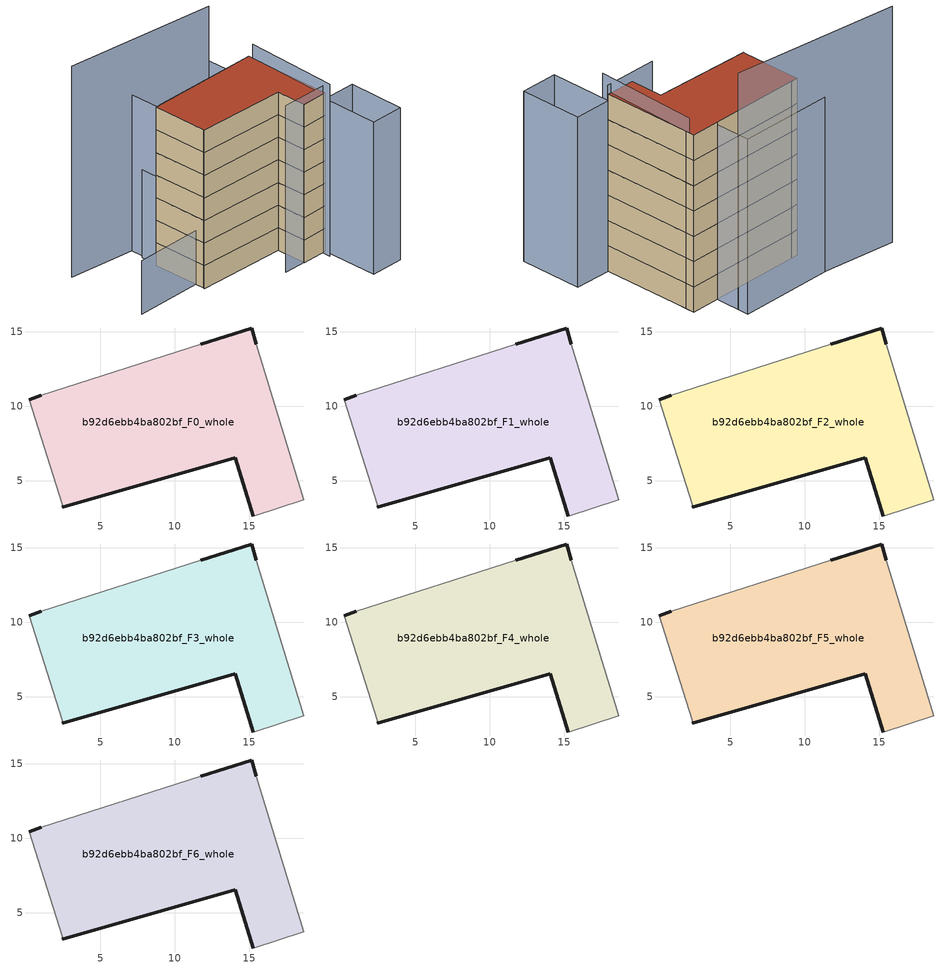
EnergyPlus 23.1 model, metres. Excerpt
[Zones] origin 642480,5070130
b92d6ebb4ba802bf_F0_whole
 floor ground (EU_floor_Construction): 15.44,14.14 18.64,3.74 15.24,2.64 14.04,6.54 2.43,3.24 2.43,3.44 0.23,10.45 1.03,10.75 11.74,14.15 15.14,15.25 z0
 wall outside (EU_wall_Construction): 2.43,3.24 14.04,6.54 15.24,2.64 / 15.44,14.14 15.14,15.25 11.74,14.15 / 1.03,10.75 0.23,10.45 z0:3
 wall adiabatic (EU_wall_Construction): 0.23,10.45 2.43,3.44 2.43,3.24 / 15.24,2.64 18.64,3.74 15.44,14.14 / 11.74,14.15 1.03,10.75 z0:3
b92d6ebb4ba802bf_F1_whole
 floor to b92d6ebb4ba802bf_F0_whole (EU_floor_Construction): 15.44,14.14 18.64,3.74 15.24,2.64 14.04,6.54 2.43,3.24 2.43,3.44 0.23,10.45 1.03,10.75 11.74,14.15 15.14,15.25 z3
 wall outside (EU_wall_Construction): 2.43,3.24 14.04,6.54 15.24,2.64 / 15.44,14.14 15.14,15.25 11.74,14.15 / 1.03,10.75 0.23,10.45 z3:6
 wall adiabatic (EU_wall_Construction): 0.23,10.45 2.43,3.44 2.43,3.24 / 15.24,2.64 18.64,3.74 15.44,14.14 / 11.74,14.15 1.03,10.75 z3:6
b92d6ebb4ba802bf_F2_whole
 floor to b92d6ebb4ba802bf_F1_whole (EU_floor_Construction): 15.44,14.14 18.64,3.74 15.24,2.64 14.04,6.54 2.43,3.24 2.43,3.44 0.23,10.45 1.03,10.75 11.74,14.15 15.14,15.25 z6
 wall outside (EU_wall_Construction): 2.43,3.24 14.04,6.54 15.24,2.64 / 15.44,14.14 15.14,15.25 11.74,14.15 / 1.03,10.75 0.23,10.45 z6:9
 wall adiabatic (EU_wall_Construction): 0.23,10.45 2.43,3.44 2.43,3.24 / 15.24,2.64 18.64,3.74 15.44,14.14 / 11.74,14.15 1.03,10.75 z6:9
b92d6ebb4ba802bf_F3_whole
 floor to b92d6ebb4ba802bf_F2_whole (EU_floor_Construction): 15.44,14.14 18.64,3.74 15.24,2.64 14.04,6.54 2.43,3.24 2.43,3.44 0.23,10.45 1.03,10.75 11.74,14.15 15.14,15.25 z9
 wall outside (EU_wall_Construction): 2.43,3.24 14.04,6.54 15.24,2.64 / 15.44,14.14 15.14,15.25 11.74,14.15 / 1.03,10.75 0.23,10.45 z9:12
 wall adiabatic (EU_wall_Construction): 0.23,10.45 2.43,3.44 2.43,3.24 / 15.24,2.64 18.64,3.74 15.44,14.14 / 11.74,14.15 1.03,10.75 z9:12
b92d6ebb4ba802bf_F4_whole
 floor to b92d6ebb4ba802bf_F3_whole (EU_floor_Construction): 15.44,14.14 18.64,3.74 15.24,2.64 14.04,6.54 2.43,3.24 2.43,3.44 0.23,10.45 1.03,10.75 11.74,14.15 15.14,15.25 z12
 wall outside (EU_wall_Construction): 2.43,3.24 14.04,6.54 15.24,2.64 / 15.44,14.14 15.14,15.25 11.74,14.15 / 1.03,10.75 0.23,10.45 z12:15
 wall adiabatic (EU_wall_Construction): 0.23,10.45 2.43,3.44 2.43,3.24 / 15.24,2.64 18.64,3.74 15.44,14.14 / 11.74,14.15 1.03,10.75 z12:15
b92d6ebb4ba802bf_F5_whole
 floor to b92d6ebb4ba802bf_F4_whole (EU_floor_Construction): 15.44,14.14 18.64,3.74 15.24,2.64 14.04,6.54 2.43,3.24 2.43,3.44 0.23,10.45 1.03,10.75 11.74,14.15 15.14,15.25 z15
 wall outside (EU_wall_Construction): 2.43,3.24 14.04,6.54 15.24,2.64 / 15.44,14.14 15.14,15.25 11.74,14.15 / 1.03,10.75 0.23,10.45 z15:18
 wall adiabatic (EU_wall_Construction): 0.23,10.45 2.43,3.44 2.43,3.24 / 15.24,2.64 18.64,3.74 15.44,14.14 / 11.74,14.15 1.03,10.75 z15:18
b92d6ebb4ba802bf_F6_whole
 floor to b92d6ebb4ba802bf_F5_whole (EU_floor_Construction): 15.44,14.14 18.64,3.74 15.24,2.64 14.04,6.54 2.43,3.24 2.43,3.44 0.23,10.45 1.03,10.75 11.74,14.15 15.14,15.25 z18
 wall outside (EU_wall_Construction): 2.43,3.24 14.04,6.54 15.24,2.64 / 15.44,14.14 15.14,15.25 11.74,14.15 / 1.03,10.75 0.23,10.45 z18:21
 wall adiabatic (EU_wall_Construction): 0.23,10.45 2.43,3.44 2.43,3.24 / 15.24,2.64 18.64,3.74 15.44,14.14 / 11.74,14.15 1.03,10.75 z18:21
 roof outside (EU_roof_Construction): 18.64,3.74 15.44,14.14 15.14,15.25 11.74,14.15 1.03,10.75 0.23,10.45 2.43,3.44 2.43,3.24 14.04,6.54 15.24,2.64 z21
shading: -6.61,1.8 2.1,4.52 z0:7.1; 12.39,1.83 18.69,3.75 z0:22.1; 22.92,5.04 25.14,-2.24 / 25.14,-2.24 20.85,-3.54 / 20.85,-3.54 18.64,3.74 / 18.64,3.74 22.92,5.04 z0:20.2; -0.31,12.75 2.45,3.39 z0:11.7; 18.55,2.48 15.3,14.67 z0:22.8; 11.76,14.15 0.73,10.65 / 0.73,10.65 -0.57,14.75 / -0.57,14.75 10.46,18.25 / 10.46,18.25 11.76,14.15 z0:20.7; 10.85,16.98 -9.48,12.95 z0:28
[Building]
EU S2 Campaign: North Axis=0; Terrain=City; Solar Distribution=FullExterior
[Site:Location]
Lyon-Bron: Latitude=45.75; Longitude=5; Time Zone=1; Elevation=198
[SizingPeriod:WeatherFileDays]
AnnualSizingPeriod: Begin Month=1; Begin Day of Month=1; End Month=12; End Day of Month=31; Day of Week for Start Day=Monday; Use Weather File Daylight Saving Period=No; Use Weather File Rain and Snow Indicators=No
[MATERIAL]
EU_InternalMass_Material: Roughness=MediumRough; Thickness=0.1; Conductivity=1; Density=1800; Specific Heat=900; Thermal Absorptance=0.9; Solar Absorptance=0.7; Visible Absorptance=0.7
[MATERIAL:NOMASS] Roughness=MediumRough; Thermal Absorptance=0.9; Solar Absorptance=0.7; Visible Absorptance=0.7
Name | Thermal Resistance
EU_wall_NoMass | 0.776494
EU_roof_NoMass | 0.486893
EU_floor_NoMass | 0.421597
[CONSTRUCTION]
EU_wall_Construction: EU_wall_NoMass
EU_roof_Construction: EU_roof_NoMass
EU_floor_Construction: EU_floor_NoMass
EU_InternalMass_Construction: EU_InternalMass_Material
[ZONE] Type=1; Multiplier=1; Ceiling Height=autocalculate; Floor Area=autocalculate; Part of Total Floor Area=Yes
Name | Volume
b92d6ebb4ba802bf_F0_whole | 409.152
b92d6ebb4ba802bf_F1_whole; b92d6ebb4ba802bf_F2_whole; b92d6ebb4ba802bf_F3_whole; b92d6ebb4ba802bf_F4_whole; b92d6ebb4ba802bf_F5_whole; b92d6ebb4ba802bf_F6_whole | 409.154
[INTERNALMASS] Construction=EU_InternalMass_Construction; Surface Area=136.385
Name | Zone or ZoneList
b92d6ebb4ba802bf_F0_whole_EU_InternalMass | b92d6ebb4ba802bf_F0_whole
b92d6ebb4ba802bf_F1_whole_EU_InternalMass | b92d6ebb4ba802bf_F1_whole
b92d6ebb4ba802bf_F2_whole_EU_InternalMass | b92d6ebb4ba802bf_F2_whole
b92d6ebb4ba802bf_F3_whole_EU_InternalMass | b92d6ebb4ba802bf_F3_whole
b92d6ebb4ba802bf_F4_whole_EU_InternalMass | b92d6ebb4ba802bf_F4_whole
b92d6ebb4ba802bf_F5_whole_EU_InternalMass | b92d6ebb4ba802bf_F5_whole
b92d6ebb4ba802bf_F6_whole_EU_InternalMass | b92d6ebb4ba802bf_F6_whole
[OTHEREQUIPMENT] Fuel Type=Electricity; Design Level Calculation Method=Watts/Area; Power per Zone Floor Area=1; Fraction Latent=0; Fraction Radiant=0; Fraction Lost=0; Carbon Dioxide Generation Rate=0; EndUse Subcategory=EU_Step8_InternalGains
Name | Zone or ZoneList or Space or SpaceList | Schedule
EU_Step8_InternalGain_b92d6ebb4ba802bf_F0_whole_f000 | b92d6ebb4ba802bf_F0_whole | EU_Step8_GainSchedule_b92d6ebb4ba802bf_F0_whole_f000
EU_Step8_InternalGain_b92d6ebb4ba802bf_F1_whole_f000 | b92d6ebb4ba802bf_F1_whole | EU_Step8_GainSchedule_b92d6ebb4ba802bf_F1_whole_f000
EU_Step8_InternalGain_b92d6ebb4ba802bf_F2_whole_f000 | b92d6ebb4ba802bf_F2_whole | EU_Step8_GainSchedule_b92d6ebb4ba802bf_F2_whole_f000
EU_Step8_InternalGain_b92d6ebb4ba802bf_F3_whole_f000 | b92d6ebb4ba802bf_F3_whole | EU_Step8_GainSchedule_b92d6ebb4ba802bf_F3_whole_f000
EU_Step8_InternalGain_b92d6ebb4ba802bf_F4_whole_f000 | b92d6ebb4ba802bf_F4_whole | EU_Step8_GainSchedule_b92d6ebb4ba802bf_F4_whole_f000
EU_Step8_InternalGain_b92d6ebb4ba802bf_F5_whole_f000 | b92d6ebb4ba802bf_F5_whole | EU_Step8_GainSchedule_b92d6ebb4ba802bf_F5_whole_f000
EU_Step8_InternalGain_b92d6ebb4ba802bf_F6_whole_f000 | b92d6ebb4ba802bf_F6_whole | EU_Step8_GainSchedule_b92d6ebb4ba802bf_F6_whole_f000
[ZONEVENTILATION:DESIGNFLOWRATE] Schedule=EU_AlwaysOn; Design Flow Rate Calculation Method=AirChanges/Hour; Air Changes per Hour=0.693814; Ventilation Type=Natural; Fan Pressure Rise=0; Fan Total Efficiency=1; Constant Term Coefficient=1; Temperature Term Coefficient=0; Velocity Term Coefficient=0; Velocity Squared Term Coefficient=0; Minimum Indoor Temperature=-100; Maximum Indoor Temperature=100; Delta Temperature=-100; Minimum Outdoor Temperature=-100; Maximum Outdoor Temperature=100; Maximum Wind Speed=40
Name | Zone or ZoneList or Space or SpaceList
EU_ConstantAir_b92d6ebb4ba802bf_F0_whole | b92d6ebb4ba802bf_F0_whole
EU_ConstantAir_b92d6ebb4ba802bf_F1_whole | b92d6ebb4ba802bf_F1_whole
EU_ConstantAir_b92d6ebb4ba802bf_F2_whole | b92d6ebb4ba802bf_F2_whole
EU_ConstantAir_b92d6ebb4ba802bf_F3_whole | b92d6ebb4ba802bf_F3_whole
EU_ConstantAir_b92d6ebb4ba802bf_F4_whole | b92d6ebb4ba802bf_F4_whole
EU_ConstantAir_b92d6ebb4ba802bf_F5_whole | b92d6ebb4ba802bf_F5_whole
EU_ConstantAir_b92d6ebb4ba802bf_F6_whole | b92d6ebb4ba802bf_F6_whole
[HVACTEMPLATE:THERMOSTAT] Constant Heating Setpoint=20; Constant Cooling Setpoint=50
EU_HeatOnly_b92d6ebb4ba802bf_F0_whole; EU_HeatOnly_b92d6ebb4ba802bf_F1_whole; EU_HeatOnly_b92d6ebb4ba802bf_F2_whole; EU_HeatOnly_b92d6ebb4ba802bf_F3_whole; EU_HeatOnly_b92d6ebb4ba802bf_F4_whole; EU_HeatOnly_b92d6ebb4ba802bf_F5_whole; EU_HeatOnly_b92d6ebb4ba802bf_F6_whole
[HVACTEMPLATE:ZONE:IDEALLOADSAIRSYSTEM] System Availability Schedule=EU_AlwaysOn; Maximum Heating Supply Air Temperature=50; Minimum Cooling Supply Air Temperature=13; Maximum Heating Supply Air Humidity Ratio=0.0156; Minimum Cooling Supply Air Humidity Ratio=0.0077; Heating Limit=NoLimit; Cooling Limit=NoLimit; Heating Availability Schedule=EU_AlwaysOn; Cooling Availability Schedule=EU_CoolingOff; Dehumidification Control Type=ConstantSensibleHeatRatio; Cooling Sensible Heat Ratio=0.7; Dehumidification Setpoint=60; Humidification Control Type=None; Humidification Setpoint=30; Outdoor Air Method=None; Outdoor Air Flow Rate per Person=0.00944; Outdoor Air Flow Rate per Zone Floor Area=0; Outdoor Air Flow Rate per Zone=0; Demand Controlled Ventilation Type=None; Outdoor Air Economizer Type=NoEconomizer; Heat Recovery Type=None; Sensible Heat Recovery Effectiveness=0.7; Latent Heat Recovery Effectiveness=0.65
Name | Template Thermostat
b92d6ebb4ba802bf_F0_whole | EU_HeatOnly_b92d6ebb4ba802bf_F0_whole
b92d6ebb4ba802bf_F1_whole | EU_HeatOnly_b92d6ebb4ba802bf_F1_whole
b92d6ebb4ba802bf_F2_whole | EU_HeatOnly_b92d6ebb4ba802bf_F2_whole
b92d6ebb4ba802bf_F3_whole | EU_HeatOnly_b92d6ebb4ba802bf_F3_whole
b92d6ebb4ba802bf_F4_whole | EU_HeatOnly_b92d6ebb4ba802bf_F4_whole
b92d6ebb4ba802bf_F5_whole | EU_HeatOnly_b92d6ebb4ba802bf_F5_whole
b92d6ebb4ba802bf_F6_whole | EU_HeatOnly_b92d6ebb4ba802bf_F6_whole
[SIZING:ZONE] Zone Cooling Design Supply Air Temperature Input Method=SupplyAirTemperature; Zone Cooling Design Supply Air Temperature=13; Zone Heating Design Supply Air Temperature Input Method=SupplyAirTemperature; Zone Heating Design Supply Air Temperature=50; Zone Cooling Design Supply Air Humidity Ratio=0.008; Zone Heating Design Supply Air Humidity Ratio=0.008; Cooling Design Air Flow Method=DesignDay; Cooling Design Air Flow Rate=0; Cooling Minimum Air Flow per Zone Floor Area=0.000762; Cooling Minimum Air Flow=0; Cooling Minimum Air Flow Fraction=0.2; Heating Design Air Flow Method=DesignDay; Heating Design Air Flow Rate=0; Heating Maximum Air Flow per Zone Floor Area=0.002032; Heating Maximum Air Flow=0.141576; Heating Maximum Air Flow Fraction=0.3; Account for Dedicated Outdoor Air System=No; Dedicated Outdoor Air System Control Strategy=NeutralSupplyAir; Dedicated Outdoor Air Low Setpoint Temperature for Design=autosize; Dedicated Outdoor Air High Setpoint Temperature for Design=autosize; Zone Load Sizing Method=Sensible Load Only No Latent Load; Zone Latent Cooling Design Supply Air Humidity Ratio Input Method=HumidityRatioDifference; Zone Cooling Design Supply Air Humidity Ratio Difference=0.005; Zone Latent Heating Design Supply Air Humidity Ratio Input Method=HumidityRatioDifference; Zone Humidification Design Supply Air Humidity Ratio Difference=0.005
b92d6ebb4ba802bf_F0_whole; b92d6ebb4ba802bf_F1_whole; b92d6ebb4ba802bf_F2_whole; b92d6ebb4ba802bf_F3_whole; b92d6ebb4ba802bf_F4_whole; b92d6ebb4ba802bf_F5_whole; b92d6ebb4ba802bf_F6_whole
[SCHEDULE:CONSTANT]
Name | Hourly Value
EU_AlwaysOn | 1
EU_CoolingOff | 0
[SCHEDULE:FILE] Column Number=1; Rows to Skip at Top=0; Number of Hours of Data=8760; Column Separator=Comma; Interpolate to Timestep=No; Minutes per Item=60; Adjust Schedule for Daylight Savings=Yes
Name | File
EU_Step8_GainSchedule_b92d6ebb4ba802bf_F0_whole_f000 | ../../schedules/b92d6ebb4ba802bf/b92d6ebb4ba802bf_F0_whole_f000_gain.csv
EU_Step8_GainSchedule_b92d6ebb4ba802bf_F1_whole_f000 | ../../schedules/b92d6ebb4ba802bf/b92d6ebb4ba802bf_F1_whole_f000_gain.csv
EU_Step8_GainSchedule_b92d6ebb4ba802bf_F2_whole_f000 | ../../schedules/b92d6ebb4ba802bf/b92d6ebb4ba802bf_F2_whole_f000_gain.csv
EU_Step8_GainSchedule_b92d6ebb4ba802bf_F3_whole_f000 | ../../schedules/b92d6ebb4ba802bf/b92d6ebb4ba802bf_F3_whole_f000_gain.csv
EU_Step8_GainSchedule_b92d6ebb4ba802bf_F4_whole_f000 | ../../schedules/b92d6ebb4ba802bf/b92d6ebb4ba802bf_F4_whole_f000_gain.csv
EU_Step8_GainSchedule_b92d6ebb4ba802bf_F5_whole_f000 | ../../schedules/b92d6ebb4ba802bf/b92d6ebb4ba802bf_F5_whole_f000_gain.csv
EU_Step8_GainSchedule_b92d6ebb4ba802bf_F6_whole_f000 | ../../schedules/b92d6ebb4ba802bf/b92d6ebb4ba802bf_F6_whole_f000_gain.csv
